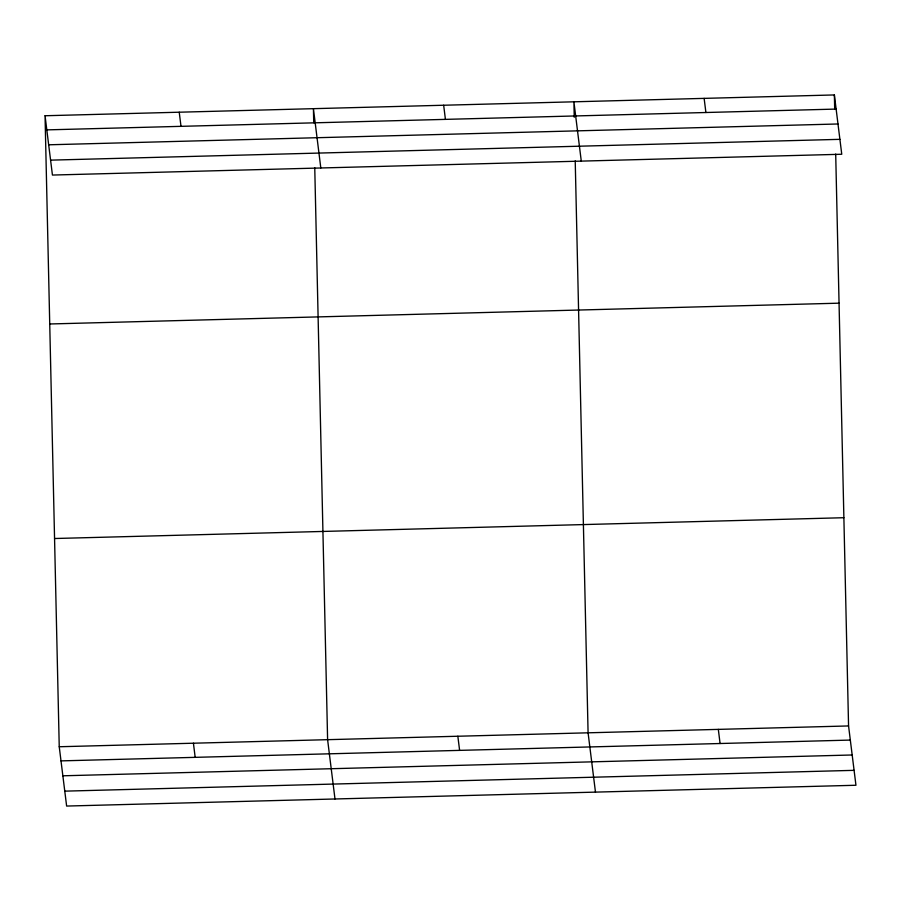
<?xml version="1.0" encoding="UTF-8"?>
<svg xmlns="http://www.w3.org/2000/svg" width="901" height="901" viewBox="0 0 901 901"><rect width="100%" height="100%" fill="white"/><g stroke="black" fill="none" stroke-linecap="round" stroke-linejoin="round"><path stroke-width="1.35" d="M45.05 115.745L834.371 94.943L841.759 154.251L52.438 175.053L45.05 115.745L59.241 746.749L66.629 806.057L855.95 785.255L848.562 725.947L835.7 154.037M46.807 129.879L836.139 109.077M48.665 144.791L837.986 123.978M50.58 160.141L839.901 139.34M49.735 323.977L839.056 303.175M54.556 538.516L843.877 517.715M59.241 746.749L848.562 725.947M60.998 760.883L850.319 740.081M62.856 775.795L852.177 754.982M64.771 791.146L854.092 770.344M704.132 98.378L705.9 112.512M718.322 729.382L720.079 743.516M581.28 161.11L573.903 101.813L574.241 117.288M595.471 792.114L588.083 732.817L575.221 160.896M443.664 105.237L445.421 119.371M457.843 736.241L459.611 750.375M320.812 167.98L313.424 108.672L313.739 122.739M334.992 798.984L327.604 739.676L314.753 167.766M179.231 112.208L181 126.343M193.422 743.212L195.179 757.347M834.371 94.943L834.686 109.01"/></g></svg>
